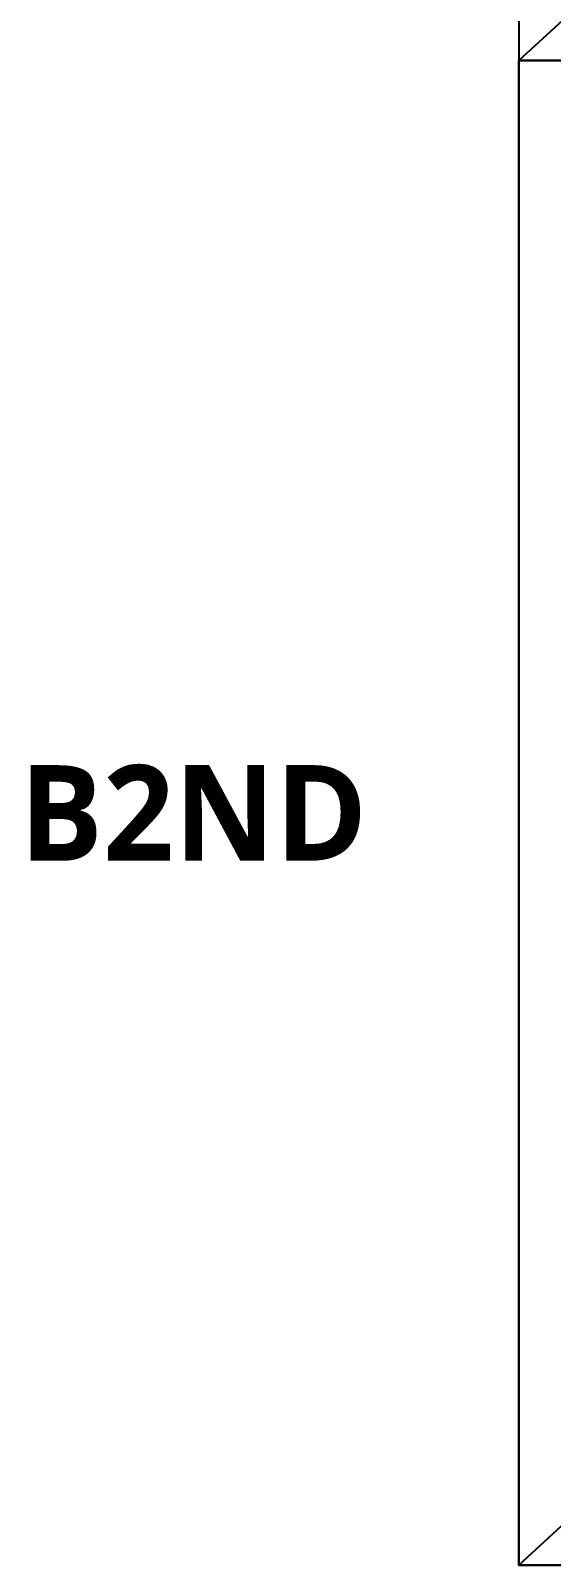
# Model space of a CAD drawing. Header units: millimetres. Extents: x -63924 to 190228206, y 0 to 456875599.
# Drawn here: x -40917 to 2711, y 0 to 128498 of the extents above; entities that cross this region are included whole.
import ezdxf
from ezdxf.enums import TextEntityAlignment as Align

# ---------------------------------------------------------------- set-up
doc = ezdxf.new("R2010")
doc.units = ezdxf.units.MM
doc.header["$LTSCALE"] = 150
doc.header["$MEASUREMENT"] = 0
doc.layers.add('Defpoint', color=161, linetype='CONTINUOUS', plot=False)
doc.styles.add('SH_대대리576', font='')
doc.styles.get('SH_대대리576').set_extended_font_data('NanumGothic', bold=True)

msp = doc.modelspace()

# ---------------------------------------------------------------- linework, layer by layer
at = {"layer": 'Defpoint'}
for p, q in [((29520, 153350), (0, 126000)), ((29520, 27350), (0, 0))]:
    msp.add_line(p, q, dxfattribs=at)
for points in [[(0, 126000), (89100, 126000), (89100, 252000), (0, 252000)], [(0, 126000), (89100, 126000), (89100, 0), (0, 0)], [(0, 0), (89100, 0), (89100, 126000), (0, 126000)]]:
    msp.add_lwpolyline(points, close=True, dxfattribs=at)

# ---------------------------------------------------------------- texts
at = {"layer": 'Defpoint', "style": 'SH_대대리576'}
msp.add_text('B2ND ', height=8000, dxfattribs=at).set_placement((-10000, 63000), align=Align.MIDDLE_RIGHT)

doc.saveas('drawing.dxf')
